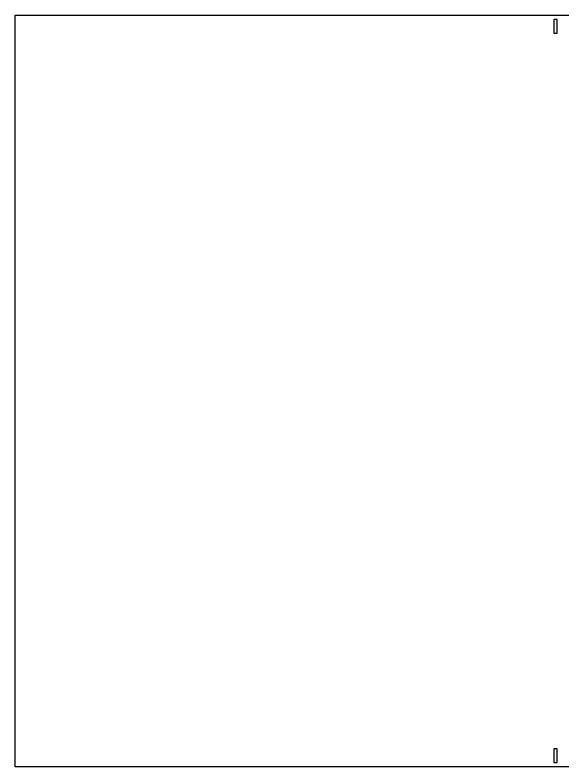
# Model space of a CAD drawing. Header units: centimetres. Extents: x -9.5 to 7.9, y -5.4 to 6.7.
# Drawn here: x -9.49 to -0.65, y -5.44 to 6.69 of the extents above; entities that cross this region are included whole.
import ezdxf

# ---------------------------------------------------------------- set-up
doc = ezdxf.new("R2010")
doc.units = ezdxf.units.CM
doc.header["$MEASUREMENT"] = 0
doc.layers.add('Layer 1', color=7, linetype='Continuous')

msp = doc.modelspace()

# ---------------------------------------------------------------- linework, layer by layer
at = {"layer": 'Layer 1', "color": 113}
for points, knots in [([(-9.48861, 6.68908), (-9.48861, 6.68908), (-9.48861, -5.44086), (-9.48861, -5.44086), (-9.48861, -5.44086), (-9.48861, -5.44086), (-0.86269, -5.44086), (-0.86269, -5.44086), (-0.86269, -5.44086), (-0.86269, -5.44086), (-0.81381, -5.44086), (-0.81381, -5.44086), (-0.81381, -5.44086), (-0.81381, -5.44086), (7.94366, -5.44086), (7.94366, -5.44086), (7.94366, -5.44086), (7.94366, -5.44086), (7.94366, 6.68908), (7.94366, 6.68908), (7.94366, 6.68908), (7.94366, 6.68908), (-0.81381, 6.68908), (-0.81381, 6.68908), (-0.81381, 6.68908), (-0.81381, 6.68908), (-0.86269, 6.68908), (-0.86269, 6.68908), (-0.86269, 6.68908), (-0.86269, 6.68908), (-9.48861, 6.68908), (-9.48861, 6.68908)], [0, 0, 0, 0, 0.11111111, 0.11111111, 0.11111111, 0.11111111, 0.22222222, 0.22222222, 0.22222222, 0.22222222, 0.33333333, 0.33333333, 0.33333333, 0.33333333, 0.44444444, 0.44444444, 0.44444444, 0.44444444, 0.55555556, 0.55555556, 0.55555556, 0.55555556, 0.66666667, 0.66666667, 0.66666667, 0.66666667, 0.77777778, 0.77777778, 0.77777778, 0.77777778, 1, 1, 1, 1]), ([(-0.79871, 6.61798), (-0.79871, 6.61798), (-0.7448, 6.61798), (-0.7448, 6.61798), (-0.7448, 6.61798), (-0.7448, 6.61798), (-0.7448, 6.39405), (-0.7448, 6.39405), (-0.7448, 6.39405), (-0.7448, 6.39405), (-0.79871, 6.39405), (-0.79871, 6.39405), (-0.79871, 6.39405), (-0.80031, 6.46648), (-0.8007, 6.54058), (-0.79871, 6.61798)], [0, 0, 0, 0, 0.2, 0.2, 0.2, 0.2, 0.4, 0.4, 0.4, 0.4, 0.6, 0.6, 0.6, 0.6, 1, 1, 1, 1]), ([(-0.79871, -5.14693), (-0.79871, -5.14693), (-0.7448, -5.14693), (-0.7448, -5.14693), (-0.7448, -5.14693), (-0.7448, -5.14693), (-0.7448, -5.37086), (-0.7448, -5.37086), (-0.7448, -5.37086), (-0.7448, -5.37086), (-0.79871, -5.37086), (-0.79871, -5.37086), (-0.79871, -5.37086), (-0.80031, -5.29843), (-0.8007, -5.22433), (-0.79871, -5.14693)], [0, 0, 0, 0, 0.2, 0.2, 0.2, 0.2, 0.4, 0.4, 0.4, 0.4, 0.6, 0.6, 0.6, 0.6, 1, 1, 1, 1])]:
    msp.add_open_spline(points, degree=3, knots=knots, dxfattribs=at)

doc.saveas('drawing.dxf')
